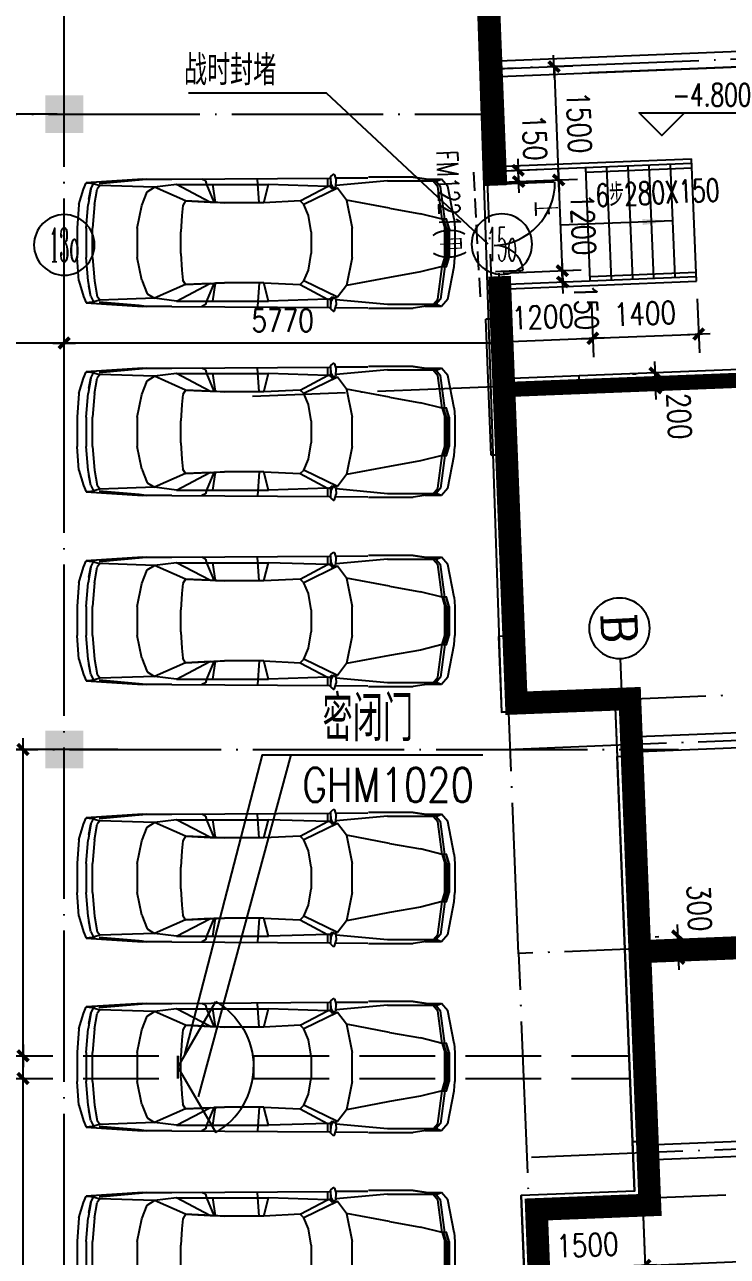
# Model space of a CAD drawing. Extents: x 634182 to 802382, y -1101880 to -864080.
# Drawn here: x 767539 to 776821, y -923969 to -907682 of the extents above; entities that cross this region are included whole.
import ezdxf
from ezdxf.enums import TextEntityAlignment as Align

# ---------------------------------------------------------------- set-up
doc = ezdxf.new("R2010")
doc.units = 0
doc.header["$LTSCALE"] = 1000
doc.header["$MEASUREMENT"] = 0
doc.linetypes.add('DASH', pattern=[0.35, 0.25, -0.1])
doc.linetypes.add('DOTE', pattern=[2.42, 2, -0.2, 0.02, -0.2])
doc.layers.get('0').update_dxf_attribs({"linetype": 'CONTINUOUS'})
doc.layers.get('DEFPOINTS').update_dxf_attribs({"linetype": 'CONTINUOUS'})
for name, color, linetype in [('AXIS', 3, 'CONTINUOUS'), ('AXIS_TEXT', 7, 'CONTINUOUS'), ('COLUMN', 7, 'CONTINUOUS'), ('DOTE', 1, 'DOTE'), ('LU', 4, 'CONTINUOUS'), ('PUB_DIM', 3, 'CONTINUOUS'), ('PUB_TEXT', 7, 'CONTINUOUS'), ('WALL', 191, 'CONTINUOUS'), ('WINDOW', 2, 'CONTINUOUS'), ('WINDOW_TEXT', 6, 'CONTINUOUS'), ('剪力墙', 131, 'CONTINUOUS'), ('防火分區线', 2, 'CONTINUOUS')]:
    doc.layers.add(name, color=color, linetype=linetype)
doc.styles.add('COMPLEX', font='COMPLEX')
doc.styles.add('DIM_FONT', font='simplex.shx', dxfattribs={"width": 0.8})
doc.styles.add('HZTXT', font='simplex', dxfattribs={"width": 0.8, "bigfont": 'sfont'})
doc.styles.add('SIMPLEX', font='SIMPLEX.SHX')
doc.styles.add('Z', font='romans', dxfattribs={"width": 0.8, "bigfont": 'z'})
doc.dimstyles.new('AXIS', dxfattribs={"dimtxt": 300, "dimasz": 1, "dimexe": 250, "dimexo": 300, "dimgap": 150, "dimtad": 1, "dimdec": 0, "dimzin": 0, "dimdsep": 46, "dimtxsty": 'DIM_FONT', "dimblk": '_DIMX', "dimblk1": '_DIMX', "dimblk2": '_DIMX', "dimcen": 2.5, "dimse1": 1, "dimse2": 1, "dimclrt": 7, "dimadec": 0, "dimazin": 0, "dimtfac": 1, "dimtdec": 0, "dimtix": 1, "dimtmove": 2, "dimatfit": 3, "dimldrblk": '_DIMX', "dimfxl": 0, "dimtolj": 1, "dimtzin": 0, "dimarcsym": 0})
doc.dimstyles.new('DIMA', dxfattribs={"dimtxt": 300, "dimasz": 1, "dimexe": 250, "dimexo": 300, "dimgap": 150, "dimtad": 1, "dimdec": 0, "dimzin": 0, "dimdsep": 46, "dimtxsty": 'DIM_FONT', "dimblk": '_DIMX', "dimblk1": '_DIMX', "dimblk2": '_DIMX', "dimcen": 2.5, "dimse1": 1, "dimclrt": 7, "dimadec": 0, "dimazin": 0, "dimtfac": 1, "dimtdec": 0, "dimtix": 1, "dimtmove": 2, "dimatfit": 3, "dimldrblk": '_DIMX', "dimfxl": 0, "dimtolj": 1, "dimtzin": 0, "dimarcsym": 0})
doc.dimstyles.new('DIMB', dxfattribs={"dimtxt": 300, "dimasz": 1, "dimexe": 250, "dimexo": 300, "dimgap": 150, "dimtad": 1, "dimdec": 0, "dimzin": 0, "dimdsep": 46, "dimtxsty": 'DIM_FONT', "dimblk": '_DIMX', "dimblk1": '_DIMX', "dimblk2": '_DIMX', "dimcen": 2.5, "dimse2": 1, "dimclrt": 7, "dimadec": 0, "dimazin": 0, "dimtfac": 1, "dimtdec": 0, "dimtix": 1, "dimtmove": 2, "dimatfit": 3, "dimldrblk": '_DIMX', "dimfxl": 0, "dimtolj": 1, "dimtzin": 0, "dimarcsym": 0})
doc.dimstyles.new('DIMN', dxfattribs={"dimtxt": 300, "dimasz": 1, "dimexe": 250, "dimexo": 300, "dimgap": 150, "dimtad": 1, "dimdec": 0, "dimzin": 0, "dimdsep": 46, "dimtxsty": 'DIM_FONT', "dimblk": '_DIMX', "dimblk1": '_DIMX', "dimblk2": '_DIMX', "dimcen": 2.5, "dimclrt": 7, "dimadec": 0, "dimazin": 0, "dimtfac": 1, "dimtdec": 0, "dimtix": 1, "dimtmove": 2, "dimatfit": 3, "dimldrblk": '_DIMX', "dimfxl": 0, "dimtolj": 1, "dimtzin": 0, "dimarcsym": 0})

# ---------------------------------------------------------------- blocks, each defined once
blk = doc.blocks.new('_FZH')
blk.add_solid([(-0.5, -0.5), (0.5, -0.5), (-0.5, 0.5), (0.5, 0.5)])
blk = doc.blocks.new('M_F27')
for p, q in [((-2389, 824), (-1610, 874)), ((-2389, 824), (-1560, 874)), ((-1560, 874), (-2212, 815)), ((-1660, 862), (-2208, 815)), ((-1560, 874), (-1660, 862)), ((-1617, 869), (-1620, 866)), ((-1208, 874), (-1610, 874)), ((-1208, 874), (980, 889)), ((-743, 849), (-793, 874)), ((-2, 547), (-27, 877)), ((941, 773), (941, 874)), ((980, 902), (995, 790)), ((980, 790), (980, 898)), ((984, 905), (1020, 939)), ((1036, 935), (1062, 857)), ((1051, 889), (1497, 893)), ((1057, 776), (1062, 857)), ((1506, 899), (2121, 899)), ((2272, 876), (2121, 899)), ((2272, 876), (2272, 874)), ((2437, 851), (2272, 876)), ((2511, 874), (2287, 874)), ((2437, 850), (2433, 851)), ((2511, 874), (2450, 850)), ((2599, 773), (2511, 874)), ((-2489, 522), (-2426, 736)), ((-2426, 736), (-2389, 824)), ((-2264, 812), (-2389, 824)), ((-2326, 736), (-2364, 522)), ((-2326, 736), (-2351, 596)), ((-2326, 736), (-2288, 811)), ((-2200, 786), (-2288, 811)), ((-2276, 522), (-2238, 736)), ((-2200, 786), (-2238, 736)), ((-2208, 815), (-2211, 814)), ((-1446, 761), (-2200, 786)), ((-1622, 510), (-1547, 698)), ((-1547, 698), (-1446, 761)), ((-1145, 799), (-1446, 761)), ((-1019, 572), (-1446, 761)), ((-1145, 799), (-682, 557)), ((-1145, 799), (124, 799)), ((-730, 799), (-743, 849)), ((-630, 555), (-730, 799)), ((-642, 799), (-605, 554)), ((124, 799), (61, 547)), ((941, 773), (124, 799)), ((564, 572), (941, 773)), ((1079, 748), (614, 522)), ((983, 777), (941, 773)), ((941, 773), (987, 765)), ((995, 790), (980, 790)), ((980, 790), (992, 746)), ((992, 746), (1021, 747)), ((995, 790), (1022, 746)), ((1022, 748), (995, 790)), ((1021, 747), (1022, 748)), ((1053, 768), (1022, 746)), ((1036, 756), (1079, 748)), ((1770, 849), (1058, 784)), ((1204, 585), (1079, 748)), ((2461, 849), (1770, 849)), ((2398, 849), (2461, 773)), ((2498, 773), (2436, 849)), ((2461, 773), (2523, 321)), ((2561, 321), (2498, 773)), ((2599, 773), (2687, 321)), ((-2489, 522), (-2514, 196)), ((-2364, 522), (-2389, 196)), ((-2351, 594), (-2351, 596)), ((-2301, 196), (-2276, 522)), ((-1019, 572), (-1057, 510)), ((-680, 556), (-1019, 572)), ((-1019, 572), (-479, 547)), ((-680, 556), (-630, 555)), ((-605, 554), (-630, 555)), ((-479, 547), (-605, 554)), ((61, 547), (-479, 547)), ((61, 547), (564, 572)), ((564, 572), (614, 522)), ((614, 522), (677, 371)), ((1795, 472), (1204, 585)), ((1280, 196), (1204, 585)), ((-1622, 510), (-1685, 196)), ((-1082, 145), (-1070, 371)), ((-1070, 371), (-1057, 510)), ((677, 371), (714, 145)), ((2222, 397), (1795, 472)), ((2523, 321), (2222, 397)), ((-2514, -206), (-2514, 196)), ((-2389, -206), (-2389, 196)), ((-2301, 196), (-2301, -206)), ((-1685, -206), (-1685, 196)), ((1280, 196), (1280, -206)), ((2523, 321), (2586, 321)), ((2523, 321), (2561, 196)), ((2580, 196), (2542, 321)), ((2561, 196), (2561, -206)), ((2611, 196), (2574, 321)), ((2580, 321), (2618, 196)), ((2580, 196), (2580, -206)), ((2611, 196), (2611, -206)), ((2618, -206), (2618, 196)), ((2687, 321), (2699, 196)), ((2699, -206), (2699, 196)), ((-1082, 145), (-1082, -156)), ((714, -156), (714, 145)), ((-1070, -382), (-1082, -156)), ((714, -156), (677, -382)), ((2618, -6), (2561, -6)), ((-2489, -533), (-2514, -206)), ((-2389, -206), (-2364, -533)), ((-2276, -533), (-2301, -206)), ((-1685, -206), (-1622, -520)), ((1204, -596), (1280, -206)), ((2523, -332), (2222, -407)), ((2523, -332), (2461, -784)), ((2561, -332), (2498, -784)), ((2523, -332), (2561, -206)), ((2586, -332), (2523, -332)), ((2580, -206), (2542, -332)), ((2574, -332), (2611, -206)), ((2618, -206), (2580, -332)), ((2687, -332), (2599, -784)), ((2687, -332), (2699, -206)), ((-1057, -520), (-1070, -382)), ((677, -382), (614, -533)), ((1795, -483), (1204, -596)), ((1795, -483), (2222, -407)), ((-2489, -533), (-2426, -747)), ((-2326, -747), (-2364, -533)), ((-2351, -607), (-2351, -605)), ((-2351, -607), (-2326, -747)), ((-2276, -533), (-2238, -747)), ((-1622, -520), (-1547, -709)), ((-1019, -583), (-1446, -772)), ((-682, -568), (-1145, -809)), ((-1019, -583), (-1057, -520)), ((-479, -558), (-1019, -583)), ((-1019, -583), (-680, -567)), ((-730, -809), (-630, -566)), ((-680, -567), (-682, -568)), ((-680, -567), (-630, -566)), ((-605, -565), (-642, -809)), ((-630, -566), (-605, -565)), ((-605, -565), (-479, -558)), ((61, -558), (-479, -558)), ((-2, -558), (-27, -884)), ((61, -558), (124, -809)), ((564, -583), (61, -558)), ((614, -533), (564, -583)), ((564, -583), (941, -784)), ((1079, -759), (614, -533)), ((1204, -596), (1079, -759)), ((-2426, -747), (-2389, -835)), ((-2389, -835), (-2264, -823)), ((-1560, -885), (-2389, -835)), ((-1610, -885), (-2389, -835)), ((-2326, -747), (-2288, -822)), ((-2288, -822), (-2200, -797)), ((-2200, -797), (-2238, -747)), ((-2212, -826), (-1560, -885)), ((-2208, -826), (-2211, -825)), ((-1660, -872), (-2208, -826)), ((-1446, -772), (-2200, -797)), ((-1547, -709), (-1446, -772)), ((-1145, -809), (-1446, -772)), ((-1145, -809), (124, -809)), ((-743, -860), (-730, -809)), ((941, -784), (124, -809)), ((987, -776), (941, -784)), ((983, -788), (941, -784)), ((941, -885), (941, -784)), ((992, -757), (980, -800)), ((995, -800), (980, -800)), ((995, -800), (980, -913)), ((980, -909), (980, -800)), ((992, -757), (1021, -758)), ((995, -800), (1022, -757)), ((1022, -758), (995, -800)), ((1021, -758), (1022, -758)), ((1022, -757), (1053, -779)), ((1036, -767), (1079, -759)), ((1057, -787), (1062, -867)), ((1770, -860), (1058, -795)), ((2398, -860), (2461, -784)), ((2436, -860), (2498, -784)), ((2599, -784), (2511, -885)), ((-1560, -885), (-1660, -872)), ((-1621, -877), (-1617, -880)), ((-1610, -885), (-1208, -885)), ((-1208, -885), (980, -900)), ((-743, -860), (-793, -885)), ((984, -916), (1020, -950)), ((1036, -946), (1062, -867)), ((1051, -901), (1497, -904)), ((2121, -910), (1506, -910)), ((1770, -860), (2461, -860)), ((2121, -910), (2272, -887)), ((2270, -887), (2121, -910)), ((2437, -861), (2272, -887)), ((2272, -885), (2272, -887)), ((2285, -885), (2511, -885)), ((2437, -861), (2436, -860)), ((2450, -861), (2511, -885))]:
    blk.add_line(p, q)
for centre, start, end in [((990, 898), 132.965, 179.7454), ((1027, 932), 18.1573, 132.965), ((1047, 776), 305.1542, 356.8636), ((1047, -787), 3.1798, 54.8458), ((990, -909), 180.2546, 227.035), ((1027, -942), 227.035, 341.8427)]:
    blk.add_arc(centre, 10, start, end)
at = {"width": 0.8, "flags": 9}
for tag in ['XSIZE', 'YSIZE']:
    blk.add_attdef(tag, (0, 0), '', height=0.5, dxfattribs=at)
blk = doc.blocks.new('_DIMX')
blk.add_line((-150, 0), (150, 0))
at = {"const_width": 50}
blk.add_lwpolyline([(-70, -70), (70, 70)], dxfattribs=at)
blk = doc.blocks.new('*D59')
at = {"color": 0, "linetype": 'ByBlock'}
for p, q in [((760262, -913931), (760262, -911642)), ((768062, -913931), (768062, -911642)), ((768061, -911892), (760263, -911892))]:
    blk.add_line(p, q, dxfattribs=at)
at = {"layer": 'DEFPOINTS', "color": 0, "linetype": 'ByBlock'}
for p in [(760262, -911892), (760262, -914231), (768062, -914231)]:
    blk.add_point(p, dxfattribs=at)
at = {"color": 0, "linetype": 'ByBlock', "rotation": 180}
blk.add_blockref('_DIMX', (760262, -911892), dxfattribs=at)
at = {"color": 0, "linetype": 'ByBlock'}
blk.add_blockref('_DIMX', (768062, -911892), dxfattribs=at)
at = {"color": 7, "linetype": 'ByBlock', "insert": (764162, -911592), "char_height": 300, "attachment_point": 5, "style": 'DIM_FONT'}
blk.add_mtext('\\A1;7800', dxfattribs=at)
blk = doc.blocks.new('*D60')
at = {"color": 0, "linetype": 'ByBlock'}
for p, q in [((768062, -913931), (768062, -911642)), ((773832, -913931), (773832, -911642)), ((773831, -911892), (768063, -911892))]:
    blk.add_line(p, q, dxfattribs=at)
at = {"layer": 'DEFPOINTS', "color": 0, "linetype": 'ByBlock'}
for p in [(768062, -911892), (768062, -914231), (773832, -914231)]:
    blk.add_point(p, dxfattribs=at)
at = {"color": 0, "linetype": 'ByBlock', "rotation": 180}
blk.add_blockref('_DIMX', (768062, -911892), dxfattribs=at)
at = {"color": 0, "linetype": 'ByBlock'}
blk.add_blockref('_DIMX', (773832, -911892), dxfattribs=at)
at = {"color": 7, "linetype": 'ByBlock', "insert": (770947, -911592), "char_height": 300, "attachment_point": 5, "style": 'DIM_FONT'}
blk.add_mtext('\\A1;5770', dxfattribs=at)
blk = doc.blocks.new('M_A17ORW')
at = {"const_width": 0.02}
for points in [[(-0.481, -0.001), (-0.481, -0.308)], [(0.481, 0.001), (0.481, -0.691)]]:
    blk.add_lwpolyline(points, dxfattribs=at)
for centre, radius, start, end in [((-0.501, -0.003), 0.307, 274.2492, 0.2101), ((0.505, 0.002), 0.699, 180.2762, 268.0603)]:
    blk.add_arc(centre, radius, start, end)
blk = doc.blocks.new('_AXISO')
blk.add_circle((0, 0), 0.5)
at = {"layer": 'AXIS_TEXT', "style": 'COMPLEX', "width": 1.041667}
blk.add_attdef('A', text='', height=0.56, dxfattribs=at).set_placement((-0.25, -0.28), (0.25, -0.28), align=Align.FIT)
blk = doc.blocks.new('*D399')
at = {"color": 0, "linetype": 'ByBlock'}
for p, q in [((775866, -919743), (775916, -919741)), ((776165, -919730), (776165, -919729)), ((776178, -920030), (776166, -919731)), ((776178, -920030), (776166, -919731)), ((775878, -920043), (775928, -920041)), ((776178, -920031), (776178, -920032))]:
    blk.add_line(p, q, dxfattribs=at)
at = {"layer": 'DEFPOINTS', "color": 0, "linetype": 'ByBlock'}
for p in [(776166, -919731), (776166, -919731), (776178, -920030)]:
    blk.add_point(p, dxfattribs=at)
at = {"color": 0, "linetype": 'ByBlock'}
for p, rotation in [((776166, -919731), 272.3000000000001), ((776178, -920030), 92.3000000000001)]:
    blk.add_blockref('_DIMX', p, dxfattribs=dict(at, rotation=rotation))
at = {"color": 7, "linetype": 'ByBlock', "insert": (776451, -919365), "char_height": 300, "attachment_point": 5, "rotation": 272.3, "style": 'DIM_FONT'}
blk.add_mtext('\\A1;300', dxfattribs=at)
blk = doc.blocks.new('*D400')
at = {"color": 0, "linetype": 'ByBlock'}
for p, q in [((775567, -912299), (775617, -912297)), ((775867, -912286), (775867, -912285)), ((775875, -912487), (775867, -912287)), ((775875, -912487), (775867, -912287)), ((775575, -912499), (775625, -912497)), ((775875, -912488), (775875, -912489))]:
    blk.add_line(p, q, dxfattribs=at)
at = {"layer": 'DEFPOINTS', "color": 0, "linetype": 'ByBlock'}
for p in [(775867, -912287), (775867, -912287), (775875, -912487)]:
    blk.add_point(p, dxfattribs=at)
at = {"color": 0, "linetype": 'ByBlock'}
for p, rotation in [((775867, -912287), 272.3000000000001), ((775875, -912487), 92.3000000000001)]:
    blk.add_blockref('_DIMX', p, dxfattribs=dict(at, rotation=rotation))
at = {"color": 7, "linetype": 'ByBlock', "insert": (776186, -912860), "char_height": 300, "attachment_point": 5, "rotation": 272.3, "style": 'DIM_FONT'}
blk.add_mtext('\\A1;200', dxfattribs=at)
blk = doc.blocks.new('*D1522')
at = {"color": 0, "linetype": 'ByBlock'}
for p, q in [((767517, -921315), (767517, -921314)), ((767517, -921616), (767517, -921316)), ((767517, -921617), (767517, -921618))]:
    blk.add_line(p, q, dxfattribs=at)
at = {"layer": 'DEFPOINTS', "color": 0, "linetype": 'ByBlock'}
for p in [(767517, -921316), (769070, -921316), (769070, -921616)]:
    blk.add_point(p, dxfattribs=at)
at = {"color": 0, "linetype": 'ByBlock'}
for p, rotation in [((767517, -921316), 270), ((767517, -921616), 90)]:
    blk.add_blockref('_DIMX', p, dxfattribs=dict(at, rotation=rotation))
at = {"color": 7, "linetype": 'ByBlock', "insert": (767217, -921466), "char_height": 300, "attachment_point": 5, "rotation": 90, "style": 'DIM_FONT'}
blk.add_mtext('\\A1;300', dxfattribs=at)
blk = doc.blocks.new('_ARROW')
blk.add_solid([(0, 0), (-1, 0.1), (-1, -0.1)])
blk = doc.blocks.new('*D1739')
at = {"color": 0, "linetype": 'ByBlock'}
for p, q in [((773910, -909613), (774307, -909597)), ((774057, -909606), (774057, -909605)), ((774058, -909607), (774064, -909757)), ((774058, -909607), (774064, -909757)), ((773916, -909763), (774313, -909747)), ((774064, -909758), (774064, -909759))]:
    blk.add_line(p, q, dxfattribs=at)
at = {"layer": 'DEFPOINTS', "color": 0, "linetype": 'ByBlock'}
for p in [(773610, -909625), (773616, -909775), (774064, -909757)]:
    blk.add_point(p, dxfattribs=at)
at = {"color": 0, "linetype": 'ByBlock'}
for p, rotation in [((774058, -909607), 272.3000000000389), ((774064, -909757), 92.30000000003896)]:
    blk.add_blockref('_DIMX', p, dxfattribs=dict(at, rotation=rotation))
at = {"color": 7, "linetype": 'ByBlock', "insert": (774274, -909174), "char_height": 300, "attachment_point": 5, "rotation": 272.3, "style": 'DIM_FONT'}
blk.add_mtext('\\A1;150', dxfattribs=at)
blk = doc.blocks.new('*D1740')
at = {"color": 0, "linetype": 'ByBlock'}
for p, q in [((774640, -910934), (774640, -910933)), ((774646, -911085), (774640, -910935)), ((774646, -911085), (774640, -910935)), ((774668, -910934), (774890, -910925)), ((774647, -911086), (774647, -911087)), ((774674, -911084), (774896, -911075))]:
    blk.add_line(p, q, dxfattribs=at)
at = {"layer": 'DEFPOINTS', "color": 0, "linetype": 'ByBlock'}
for p in [(774368, -910946), (774640, -910935), (774374, -911096)]:
    blk.add_point(p, dxfattribs=at)
at = {"color": 0, "linetype": 'ByBlock'}
for p, rotation in [((774640, -910935), 272.3000000000798), ((774646, -911085), 92.30000000007979)]:
    blk.add_blockref('_DIMX', p, dxfattribs=dict(at, rotation=rotation))
at = {"color": 7, "linetype": 'ByBlock', "insert": (774956, -911415), "char_height": 300, "attachment_point": 5, "rotation": 272.3, "style": 'DIM_FONT'}
blk.add_mtext('\\A1;150', dxfattribs=at)
blk = doc.blocks.new('_DBLK')
blk.add_line((-0.5, 0), (0, -0.866))
blk.add_arc((-0.5, 0), 1, 300, 0)
at = {"layer": 'WINDOW_TEXT', "style": 'SIMPLEX', "flags": 9}
blk.add_attdef('A', text='', height=1, dxfattribs=at).set_placement((0, 1.5), align=Align.MIDDLE)

msp = doc.modelspace()

# ---------------------------------------------------------------- linework, layer by layer
for p, q in [((773749.708, -909559.482), (776347.614, -909455.14)), ((776412.627, -911073.835), (776347.614, -909455.14)), ((773752.116, -909619.434), (776350.022, -909515.091)), ((775011.347, -911070.068), (774951.149, -909571.276)), ((774953.557, -909631.228), (776352.429, -909575.043)), ((775291.122, -911058.831), (775230.924, -909560.039)), ((775570.896, -911047.594), (775510.698, -909548.802)), ((775850.67, -911036.357), (775790.473, -909537.565)), ((776130.445, -911025.12), (776070.247, -909526.328)), ((775008.939, -911010.116), (776407.811, -910953.931)), ((773812.314, -911118.226), (776410.219, -911013.883)), ((773814.722, -911178.177), (776412.627, -911073.835))]:
    msp.add_line(p, q)
for points in [[(769704.698, -908583.115), (771522.69, -908583.115), (773655.995, -910581.107)], [(769648.65, -921316.093), (770680.044, -917335.951), (773591.711, -917335.951)], [(769836.783, -921860.241), (771061.222, -917336.181), (771061.222, -917336.181)]]:
    msp.add_lwpolyline(points)
at = {"layer": 'DOTE', "linetype": 'DOTE'}
for p, q in [((774063.26, -919970.638), (773357.437, -902426.757)), ((778863.773, -908063.035), (773592.712, -908274.743)), ((779032.327, -912259.652), (770549.452, -912600.359)), ((793462.123, -915883.483), (773930.387, -916667.958)), ((775566.352, -919904.902), (775412.052, -916063.169)), ((793594.558, -919180.829), (774067.56, -919965.097)), ((775566.363, -919904.892), (775698.798, -923202.234)), ((774669.548, -934953.006), (774067.572, -919965.105)), ((793727.002, -922478.132), (774200.006, -923262.427))]:
    msp.add_line(p, q, dxfattribs=at)
at = {"layer": 'DOTE'}
for p, q in [((768062.048, -1028142.427), (768062.048, -902577.649)), ((668633.996, -908866.093), (773621.778, -908866.093)), ((780853.66, -916990.377), (773954.507, -917267.475)), ((668913.097, -917266.093), (776175.251, -917266.093)), ((769562.048, -921616.093), (769562.048, -921316.093)), ((781070.37, -922385.997), (774175.927, -922662.907))]:
    msp.add_line(p, q, dxfattribs=at)
at = {"layer": 'PUB_DIM'}
for points in [[(776255.855, -908847.623), (775955.855, -909147.623), (775655.855, -908847.623), (777445.855, -908847.623)], [(776100.346, -910275.724), (774616.394, -910335.326)]]:
    msp.add_lwpolyline(points, dxfattribs=at)
at = {"layer": 'WALL'}
for p, q in [((773693.925, -908170.602), (773557.477, -904773.336)), ((778759.854, -907967.133), (773693.925, -908170.602)), ((773701.951, -908370.441), (782494.876, -908017.281)), ((778967.719, -908158.946), (775000.904, -908318.27)), ((773758.136, -909769.313), (773701.951, -908370.441)), ((773862.479, -912367.219), (773806.294, -910968.347)), ((773830.373, -911567.863), (773630.534, -911575.89)), ((773630.534, -911575.89), (773830.373, -911567.863)), ((773702.771, -913374.439), (773630.534, -911575.89)), ((778928.394, -912163.75), (773862.479, -912367.219)), ((778936.42, -912363.589), (773870.505, -912567.058)), ((774861.673, -912327.087), (774869.699, -912526.926)), ((773870.505, -912567.058), (774031.032, -916563.835)), ((773902.61, -913366.413), (773702.771, -913374.439)), ((773702.771, -913374.439), (773902.61, -913366.413)), ((773902.61, -913366.413), (773702.771, -913374.439)), ((773998.927, -915764.48), (773799.088, -915772.506)), ((773998.927, -915764.48), (773799.088, -915772.506)), ((773799.088, -915772.506), (773839.219, -916771.696)), ((775529.824, -916503.637), (774031.032, -916563.835)), ((775662.26, -919801.003), (775529.824, -916503.637)), ((775338.011, -916711.498), (773839.219, -916771.696)), ((775338.011, -916711.498), (775364.097, -917360.984)), ((780549.888, -916902.49), (775753.741, -917095.109)), ((775753.754, -917095.129), (775553.916, -917103.156)), ((780557.915, -917102.336), (775561.943, -917302.995)), ((775364.097, -917360.984), (775563.936, -917352.957)), ((775568.78, -922456.871), (775364.108, -917360.983)), ((780858.07, -919592.317), (775662.26, -919801.003)), ((776461.614, -919768.874), (776469.641, -919968.715)), ((780866.095, -919792.114), (775670.295, -920000.799)), ((775670.295, -920000.799), (775802.73, -923298.14)), ((780766.6, -922298.128), (775770.627, -922498.787)), ((775768.618, -922448.822), (775568.779, -922456.849)), ((775594.865, -923106.328), (775568.779, -922456.849)), ((775568.78, -922456.871), (775768.619, -922448.844)), ((780774.626, -922497.973), (775978.48, -922690.62)), ((775978.491, -922690.599), (775778.654, -922698.626)), ((775594.865, -923106.328), (774096.074, -923166.525)), ((774136.206, -924165.734), (774096.074, -923166.525)), ((775802.73, -923298.14), (774303.939, -923358.338)), ((774303.939, -923358.338), (774464.466, -927355.125))]:
    msp.add_line(p, q, dxfattribs=at)
at = {"layer": 'WALL', "linetype": 'DASH'}
msp.add_line((773465.98, -909631.651), (773556.464, -911313.546), dxfattribs=at)
at = {"layer": 'WALL', "linetype": 'DASH', "ltscale": 4}
msp.add_line((770562.048, -921316.093), (770562.048, -921616.093), dxfattribs=at)
for points in [[(754312.048, -921316.093), (769562.048, -921316.093), (769562.048, -921616.093)], [(770562.048, -921316.093), (775522.962, -921316.093)], [(754312.048, -921616.093), (769562.048, -921616.093)], [(770562.048, -921616.093), (775535.011, -921616.093)]]:
    msp.add_lwpolyline(points, dxfattribs=at)
at = {"layer": '剪力墙'}
for points in [[(781008.458, -904469.216, 300, 300, 0), (773564.284, -904763.789, 300, 300, 0), (773763.91, -909809.847, 300, 300, 0)], [(773811.339, -911008.909, 300, 300, 0), (774034.678, -916654.408, 300, 300, 0), (775533.504, -916595.203, 300, 300, 0), (775798.343, -923289.875, 300, 300, 0), (774299.527, -923349.168, 300, 300, 0), (774523.77, -929017.644, 300, 300, 0)]]:
    msp.add_lwpolyline(points, format="xyseb", dxfattribs=at)
for points, const_width in [([(779086.557, -912301.392), (773820.673, -912509.625)], 200), ([(785907.92, -919537.412), (775516.039, -919948.423)], 300)]:
    msp.add_lwpolyline(points, dxfattribs=dict(at, const_width=const_width))
at = {"layer": '防火分區线'}
msp.add_lwpolyline([(735212.048, -954916.093), (735213.209, -902576.757), (735212.048, -902576.757), (739615.648, -902576.855), (739615.648, -901076.757), (751784.156, -901076.757), (751784.156, -904126.757), (754884.156, -904126.757), (754884.156, -902576.757), (773363.472, -902576.757), (773839.219, -916771.696), (775338.011, -916711.498), (775594.854, -923106.328), (774096.074, -923166.525), (774441.207, -931759.599), (775939.999, -931699.401), (776208.881, -938393.976), (774710.078, -938454.174)], dxfattribs=at)

# ---------------------------------------------------------------- block references
at = {"layer": 'AXIS'}
ref = msp.add_blockref('_AXISO', (768062.048, -910594.398), dxfattribs=dict(at, xscale=-800, yscale=800, zscale=800))
ref.add_attrib('A', '13o', dxfattribs={"layer": 'AXIS_TEXT', "height": 448, "style": 'COMPLEX', "width": 0.390625}).set_placement((767862.048, -910818.398), (768262.048, -910818.398), align=Align.FIT)
ref = msp.add_blockref('_AXISO', (773842.964, -910583.761), dxfattribs=dict(at, xscale=-800, yscale=800, zscale=800))
ref.add_attrib('A', '15o', dxfattribs={"layer": 'AXIS_TEXT', "height": 448, "rotation": 360, "style": 'COMPLEX', "width": 0.382653}).set_placement((773642.964, -910807.761), (774042.964, -910807.761), align=Align.FIT)
ref = msp.add_blockref('_AXISO', (775395.999, -915663.491), dxfattribs=dict(at, xscale=-800, yscale=800, zscale=800, rotation=92.3))
ref.add_attrib('A', 'B', dxfattribs={"layer": 'AXIS_TEXT', "height": 448, "rotation": 272.3, "style": 'COMPLEX', "width": 1.102941}).set_placement((775164.153, -915472.642), (775180.206, -915872.32), align=Align.FIT)
at = {"layer": 'COLUMN', "xscale": 500, "yscale": 500, "zscale": 500}
for p in [(768062.048, -908866.093), (768062.048, -917266.093)]:
    msp.add_blockref('_FZH', p, dxfattribs=at)
at = {"layer": 'LU', "xscale": -0.95745, "yscale": 0.95745, "zscale": 0.95745, "rotation": 180}
for p in [(770639.068, -910571.307), (770639.068, -913071.307), (770639.068, -915571.307), (770639.068, -918971.307), (770639.068, -921471.307), (770639.068, -923971.307)]:
    msp.add_blockref('M_F27', p, dxfattribs=at)
at = {"layer": 'PUB_DIM', "xscale": 400, "yscale": 400, "zscale": 400, "rotation": 2.3}
msp.add_blockref('_ARROW', (776100.346, -910275.724), dxfattribs=at)
at = {"layer": 'WINDOW'}
for name, p, xscale, yscale, zscale, rotation in [('M_A17ORW', (773732.255, -910370.836), -1200, -1200, 1200, 272.3000000000001), ('_DBLK', (770062.048, -921466.093), -1000, 1000, 1000, 180)]:
    msp.add_blockref(name, p, dxfattribs=dict(at, xscale=xscale, yscale=yscale, zscale=zscale, rotation=rotation))
at = {"layer": 'WINDOW', "xscale": 1000, "yscale": 1000, "zscale": 1000}
msp.add_blockref('_DBLK', (770062.048, -921466.093), dxfattribs=at)

# ---------------------------------------------------------------- texts
at = {"width": 0.8}
for s, height, style, p in [('战时封堵', 400, 'HZTXT', (769644.03, -908483.75, -284.642)), ('GHM1020', 450, 'DIM_FONT', (771206.764, -917960.669))]:
    msp.add_text(s, height=height, dxfattribs=dict(at, style=style)).set_placement(p)
at = {"layer": 'PUB_DIM', "style": 'DIM_FONT', "width": 0.7}
msp.add_text('-4.800', height=300, dxfattribs=at).set_placement((776616.985, -908608.732), align=Align.MIDDLE)
at = {"layer": 'PUB_TEXT', "style": 'Z', "width": 0.7}
for s, height, rotation, p in [('FM1221(甲)', 280, 272.3, (772977.569, -909350.546)), ('6步280X150', 300, 2.6925952, (775086.076, -910091.7)), ('上', 300, 272.3, (774256.074, -910021.914))]:
    msp.add_text(s, height=height, rotation=rotation, dxfattribs=at).set_placement(p)
msp.add_text('密闭门', height=600, dxfattribs=at).set_placement((771473.917, -917157.504))

# ---------------------------------------------------------------- dimensions: what is measured, and where the dimension line sits
at = {"layer": 'AXIS'}
for base, p1, p2, angle in [((774592.315, -909735.809), (773353.811, -908284.343), (773414.009, -909783.135), 272.3), ((774640.474, -910934.842), (773414.009, -909783.135), (773562.086, -910978.155), 272.3), ((775734.404, -924088.763), (774188.267, -922970.142), (775683.045, -922810.021), 2.3)]:
    msp.add_linear_dim(base=base, p1=p1, p2=p2, angle=angle, dimstyle='DIMN', dxfattribs=at).render()
for base, p1, p2, picture, middle in [((775866.787, -912286.717), (775874.813, -912486.556), (775866.787, -912286.717), '*D400', (776185.889, -912860.485)), ((776165.52, -919730.719), (776177.559, -920030.477), (776165.52, -919730.719), '*D399', (776451.082, -919365.217))]:
    dim = msp.add_linear_dim(base=base, p1=p1, p2=p2, angle=272.3, dimstyle='DIMN', dxfattribs=at)
    dim.commit()
    dim.dimension.update_dxf_attribs({"geometry": picture, "text_midpoint": middle, "dimtype": 128})
msp.add_linear_dim(base=(781130.056, -923872.051), p1=(775687.058, -922909.944), p2=(781078.697, -922593.309), angle=2.3, location=(777518.759, -923716.854), dimstyle='DIMN', dxfattribs=at).render()
at = {"layer": 'LU'}
msp.add_linear_dim(base=(766717.402, -902476.757), p1=(768270.173, -908866.093), p2=(768270.173, -902476.757), angle=90, text='6300', dimstyle='DIMN', dxfattribs=at).render()
for base, p1, p2, dimstyle in [((766717.402, -908866.093), (768270.173, -917266.093), (768270.173, -908866.093), 'DIMN'), ((766717.402, -917266.093), (768270.173, -925666.093), (768270.173, -917266.093), 'DIMN'), ((767517.402, -917266.093), (769070.173, -921316.093), (769070.173, -917266.093), 'DIMA'), ((767517.402, -921616.093), (769070.173, -925666.093), (769070.173, -921616.093), 'DIMB')]:
    msp.add_linear_dim(base=base, p1=p1, p2=p2, angle=90, dimstyle=dimstyle, dxfattribs=at).render()
for base, p1, p2, angle, dimstyle, picture, middle in [((760262.048, -911891.978), (768062.048, -914230.557), (760262.048, -914230.557), 0, 'DIMN', '*D59', (764162.048, -911591.978)), ((768062.048, -911891.978), (773832.326, -914230.557), (768062.048, -914230.557), 0, 'DIMN', '*D60', (770947.187, -911591.978)), ((767517.402, -921316.093), (769070.173, -921616.093), (769070.173, -921316.093), 90, 'AXIS', '*D1522', (767217.402, -921466.093))]:
    dim = msp.add_linear_dim(base=base, p1=p1, p2=p2, angle=angle, dimstyle=dimstyle, dxfattribs=at)
    dim.commit()
    dim.dimension.update_dxf_attribs({"geometry": picture, "text_midpoint": middle})
at = {"layer": 'PUB_DIM'}
for base, p1, p2, angle, picture, middle in [((774063.537, -909757.05), (773610.359, -909625.13), (773616.378, -909775.01), 272.3, '*D1739', (774274.221, -909173.682)), ((774640.473, -910934.842), (774374.025, -911095.665), (774368.005, -910945.786), 92.3, '*D1740', (774956.49, -911415.134))]:
    dim = msp.add_linear_dim(base=base, p1=p1, p2=p2, angle=angle, dimstyle='DIMN', dxfattribs=at)
    dim.commit()
    dim.dimension.update_dxf_attribs({"geometry": picture, "text_midpoint": middle, "dimtype": 129})
msp.add_linear_dim(base=(775044.478, -911829.603), p1=(773814.725, -911112.898), p2=(775013.758, -911064.739), angle=2.3, location=(774385.328, -911547.746), dimstyle='DIMN', dxfattribs=at).render()
msp.add_aligned_dim(p1=(775013.758, -911064.739), p2=(776412.631, -911008.555), distance=-765.48, dimstyle='DIMN', dxfattribs=at).render()

doc.saveas('drawing.dxf')
